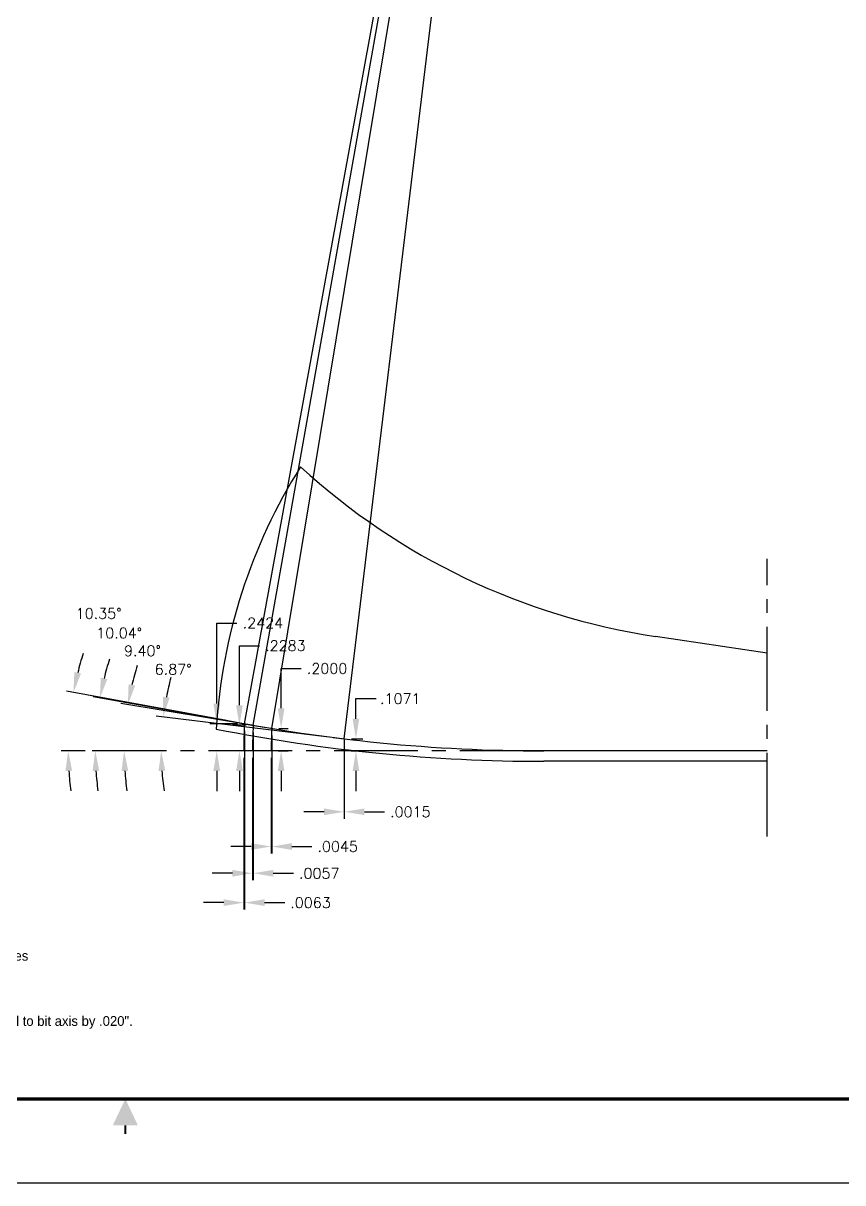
# Model space of a CAD drawing. Extents: x 0 to 34, y 0 to 22.
# Drawn here: x 16.09 to 23.42, y 0 to 10.38 of the extents above; entities that cross this region are included whole.
import ezdxf
from ezdxf.enums import TextEntityAlignment as Align

# ---------------------------------------------------------------- set-up
doc = ezdxf.new("R2010")
doc.units = 0
doc.header["$MEASUREMENT"] = 0
doc.header["$PDMODE"] = 3
doc.linetypes.add('CENTER2', pattern=[1.125, 0.75, -0.125, 0.125, -0.125])
doc.layers.get('0').update_dxf_attribs({"linetype": 'CONTINUOUS'})
doc.layers.get('Defpoints').update_dxf_attribs({"color": 10, "linetype": 'CONTINUOUS'})
for name, color, linetype in [('CLine', 5, 'CENTER2'), ('Dims', 4, 'CONTINUOUS'), ('TEXT', 3, 'CONTINUOUS'), ('Title Block', 7, 'CONTINUOUS')]:
    doc.layers.add(name, color=color, linetype=linetype)
doc.styles.add('RomanD', font='romand.shx', dxfattribs={"width": 0.9})
doc.styles.add('RomanS', font='romans')
doc.dimstyles.get("Standard").update_dxf_attribs({"dimtxt": 0.094, "dimasz": 0.18, "dimexe": 0.0625, "dimexo": 0.0625, "dimgap": 0.045, "dimtad": 0, "dimtih": 1, "dimtoh": 1, "dimdec": 4, "dimzin": 4, "dimdsep": 46, "dimtxsty": 'RomanS', "dimcen": 0.09, "dimazin": 1, "dimtfac": 1, "dimtdec": 4, "dimtofl": 0, "dimtmove": 0, "dimatfit": 1, "dimfxl": 1, "dimtolj": 1, "dimtzin": 0, "dimarcsym": 0})

# ---------------------------------------------------------------- blocks, each defined once
blk = doc.blocks.new('COT_Dblock')
at = {"layer": 'Title Block', "color": 8}
blk.add_lwpolyline([(0, 0), (34, 0), (34, 22), (0, 22)], close=True, dxfattribs=at)
at = {"layer": 'Title Block', "const_width": 0.03}
blk.add_lwpolyline([(33.13, 21.25), (0.87, 21.25), (0.87, 0.75), (33.13, 0.75)], close=True, dxfattribs=at)
at = {"layer": 'Title Block', "const_width": 0.015}
blk.add_lwpolyline([(17, 0.438), (17, 0.513)], dxfattribs=at)
at = {"layer": 'Title Block'}
blk.add_solid([(16.887, 0.513), (17.113, 0.513), (17, 0.75)], dxfattribs=at)
at = {"layer": 'Title Block', "color": 1, "style": 'RomanS', "flags": 8}
for tag, p in [('FNAME', (0.62, 3.75)), ('REVDATE', (0.62, 2.25)), ('USER', (0.62, 0.75))]:
    blk.add_attdef(tag, text='', height=0.047, rotation=90, dxfattribs=at).set_placement(p, align=Align.BOTTOM_LEFT)
at = {"layer": 'Title Block', "color": 3, "style": 'RomanS', "flags": 8}
blk.add_attdef('DRAWN', text='', height=0.11, dxfattribs=at).set_placement((28.7, 1.984), align=Align.MIDDLE_CENTER)
for tag, p in [('DDATE', (28.356, 1.672)), ('CHECK', (28.356, 1.406)), ('MATRL', (28.356, 1.149)), ('PDATE', (28.356, 0.883)), ('SCALE', (29.896, 0.855)), ('SHEET', (32.005, 0.855))]:
    blk.add_attdef(tag, text='', height=0.094, dxfattribs=at).set_placement(p, align=Align.MIDDLE_LEFT)
at = {"layer": 'Title Block', "color": 3, "style": 'RomanD', "width": 0.9, "flags": 8}
for tag, height, p in [('TITL1', 0.125, (31.337, 1.684)), ('TITL2', 0.094, (31.337, 1.514)), ('TITL3', 0.094, (31.337, 1.374))]:
    blk.add_attdef(tag, text='', height=height, dxfattribs=at).set_placement(p, align=Align.MIDDLE_CENTER)
at = {"layer": 'Title Block', "color": 3, "style": 'RomanS', "flags": 8}
for tag, p in [('FSCM#', (30.337, 1.121)), ('DWG#', (31.81, 1.121)), ('REV#', (32.97, 1.121))]:
    blk.add_attdef(tag, text='', height=0.094, dxfattribs=at).set_placement(p, align=Align.TOP_CENTER)
blk = doc.blocks.new('*D189')
at = {"layer": 'Defpoints', "color": 0, "transparency": 16777216}
for p in [(18.959, 3.973), (19.063, 3.973), (18.958, 3.866)]:
    blk.add_point(p, dxfattribs=at)
at = {"layer": 'Dims', "color": 0, "lineweight": -2, "transparency": 16777216}
for p, q in [((19.063, 4.153), (19.063, 4.333)), ((19.063, 4.333), (19.243, 4.333)), ((19.022, 3.973), (19.125, 3.973)), ((19.02, 3.866), (19.125, 3.866)), ((19.063, 3.686), (19.063, 3.506))]:
    blk.add_line(p, q, dxfattribs=at)
at = {"layer": 'Dims', "color": 0, "transparency": 16777216}
for points in [[(19.033, 4.153), (19.093, 4.153), (19.063, 3.973)], [(19.033, 3.686), (19.093, 3.686), (19.063, 3.866)]]:
    blk.add_solid(points, dxfattribs=at)
at = {"layer": 'Dims', "color": 0, "transparency": 16777216, "insert": (19.46, 4.333), "char_height": 0.094, "attachment_point": 5, "style": 'RomanS'}
blk.add_mtext('\\A1;.1071', dxfattribs=at)
blk = doc.blocks.new('*D190')
at = {"layer": 'Defpoints', "color": 0, "transparency": 16777216}
for p in [(18.959, 3.973), (18.958, 3.866), (18.959, 3.32)]:
    blk.add_point(p, dxfattribs=at)
at = {"layer": 'Dims', "color": 0, "lineweight": -2, "transparency": 16777216}
for p, q in [((18.959, 3.91), (18.959, 3.257)), ((18.958, 3.803), (18.958, 3.257)), ((18.778, 3.32), (18.598, 3.32)), ((19.139, 3.32), (19.319, 3.32))]:
    blk.add_line(p, q, dxfattribs=at)
at = {"layer": 'Dims', "color": 0, "transparency": 16777216}
for points in [[(18.778, 3.35), (18.778, 3.29), (18.958, 3.32)], [(19.139, 3.35), (19.139, 3.29), (18.959, 3.32)]]:
    blk.add_solid(points, dxfattribs=at)
at = {"layer": 'Dims', "color": 0, "transparency": 16777216, "insert": (19.55, 3.32), "char_height": 0.094, "attachment_point": 5, "style": 'RomanS'}
blk.add_mtext('\\A1;.0015', dxfattribs=at)
blk = doc.blocks.new('*D191')
at = {"layer": 'Defpoints', "color": 0, "transparency": 16777216}
for p in [(17.323, 3.967), (18.86, 3.985), (19.058, 3.961), (16.704, 3.866), (20.743, 3.866)]:
    blk.add_point(p, dxfattribs=at)
at = {"layer": 'Dims', "color": 0, "lineweight": -2, "transparency": 16777216}
blk.add_line((18.798, 3.992), (17.277, 4.175), dxfattribs=at)
for start, end in [(164.9634, 169.0451), (184.0817, 188.1635)]:
    blk.add_arc((19.848, 3.866), 2.527, start, end, dxfattribs=at)
at = {"layer": 'Dims', "color": 0, "transparency": 16777216}
for points in [[(17.396, 4.341), (17.337, 4.35), (17.339, 4.168)], [(17.297, 3.685), (17.357, 3.687), (17.321, 3.866)]]:
    blk.add_solid(points, dxfattribs=at)
at = {"layer": 'Dims', "color": 0, "transparency": 16777216, "insert": (17.428, 4.595), "char_height": 0.094, "attachment_point": 5, "style": 'RomanS'}
blk.add_mtext('\\A1;6.87°', dxfattribs=at)
blk = doc.blocks.new('*D194')
at = {"layer": 'Defpoints', "color": 0, "transparency": 16777216}
for p in [(18.31, 4.066), (18.394, 4.066), (18.305, 3.866)]:
    blk.add_point(p, dxfattribs=at)
at = {"layer": 'Dims', "color": 0, "lineweight": -2, "transparency": 16777216}
for p, q in [((18.394, 4.246), (18.394, 4.602)), ((18.394, 4.602), (18.574, 4.602)), ((18.372, 4.066), (18.457, 4.066)), ((18.368, 3.866), (18.457, 3.866)), ((18.394, 3.686), (18.394, 3.506))]:
    blk.add_line(p, q, dxfattribs=at)
at = {"layer": 'Dims', "color": 0, "transparency": 16777216}
for points in [[(18.364, 4.246), (18.424, 4.246), (18.394, 4.066)], [(18.364, 3.686), (18.424, 3.686), (18.394, 3.866)]]:
    blk.add_solid(points, dxfattribs=at)
at = {"layer": 'Dims', "color": 0, "transparency": 16777216, "insert": (18.805, 4.602), "char_height": 0.094, "attachment_point": 5, "style": 'RomanS'}
blk.add_mtext('\\A1;.2000', dxfattribs=at)
blk = doc.blocks.new('*D195')
at = {"layer": 'Defpoints', "color": 0, "transparency": 16777216}
for p in [(18.31, 4.066), (18.305, 3.866), (18.31, 3.009)]:
    blk.add_point(p, dxfattribs=at)
at = {"layer": 'Dims', "color": 0, "lineweight": -2, "transparency": 16777216}
for p, q in [((18.31, 4.003), (18.31, 2.946)), ((18.305, 3.803), (18.305, 2.946)), ((18.125, 3.009), (17.945, 3.009)), ((18.49, 3.009), (18.67, 3.009))]:
    blk.add_line(p, q, dxfattribs=at)
at = {"layer": 'Dims', "color": 0, "transparency": 16777216}
for points in [[(18.125, 3.039), (18.125, 2.979), (18.305, 3.009)], [(18.49, 3.039), (18.49, 2.979), (18.31, 3.009)]]:
    blk.add_solid(points, dxfattribs=at)
at = {"layer": 'Dims', "color": 0, "transparency": 16777216, "insert": (18.9, 3.009), "char_height": 0.094, "attachment_point": 5, "style": 'RomanS'}
blk.add_mtext('\\A1;.0045', dxfattribs=at)
blk = doc.blocks.new('*D196')
at = {"layer": 'Defpoints', "color": 0, "transparency": 16777216}
for p in [(18.211, 4.082), (18.408, 4.049), (16.993, 4.004), (16.704, 3.866), (20.743, 3.866)]:
    blk.add_point(p, dxfattribs=at)
at = {"layer": 'Dims', "color": 0, "lineweight": -2, "transparency": 16777216}
blk.add_line((18.149, 4.092), (16.961, 4.289), dxfattribs=at)
for start, end in [(162.4469, 166.5259), (184.0789, 188.1578)]:
    blk.add_arc((19.518, 3.866), 2.529, start, end, dxfattribs=at)
at = {"layer": 'Dims', "color": 0, "transparency": 16777216}
for points in [[(17.088, 4.449), (17.029, 4.461), (17.023, 4.278)], [(16.966, 3.685), (17.026, 3.687), (16.989, 3.866)]]:
    blk.add_solid(points, dxfattribs=at)
at = {"layer": 'Dims', "color": 0, "transparency": 16777216, "insert": (17.153, 4.761), "char_height": 0.094, "attachment_point": 5, "style": 'RomanS'}
blk.add_mtext('\\A1;9.40°', dxfattribs=at)
blk = doc.blocks.new('*D199')
at = {"layer": 'Defpoints', "color": 0, "transparency": 16777216}
for p in [(18.046, 4.111), (18.242, 4.076), (16.735, 4.023), (16.704, 3.866), (20.743, 3.866)]:
    blk.add_point(p, dxfattribs=at)
at = {"layer": 'Dims', "color": 0, "lineweight": -2, "transparency": 16777216}
blk.add_line((17.984, 4.122), (16.711, 4.348), dxfattribs=at)
for start, end in [(162.3254, 166.1421), (183.8166, 187.6332)]:
    blk.add_arc((19.434, 3.866), 2.703, start, end, dxfattribs=at)
at = {"layer": 'Dims', "color": 0, "transparency": 16777216}
for points in [[(16.839, 4.507), (16.78, 4.519), (16.772, 4.337)], [(16.707, 3.685), (16.767, 3.687), (16.731, 3.866)]]:
    blk.add_solid(points, dxfattribs=at)
at = {"layer": 'Dims', "color": 0, "transparency": 16777216, "insert": (16.945, 4.92), "char_height": 0.094, "attachment_point": 5, "style": 'RomanS'}
blk.add_mtext('\\A1;10.04°', dxfattribs=at)
blk = doc.blocks.new('*D200')
at = {"layer": 'Defpoints', "color": 0, "transparency": 16777216}
for p in [(18.021, 4.094), (18.144, 4.094), (18.138, 3.866)]:
    blk.add_point(p, dxfattribs=at)
at = {"layer": 'Dims', "color": 0, "lineweight": -2, "transparency": 16777216}
for p, q in [((18.021, 4.274), (18.021, 4.806)), ((18.021, 4.806), (18.201, 4.806)), ((18.082, 4.094), (17.959, 4.094)), ((18.076, 3.866), (17.959, 3.866)), ((18.021, 3.686), (18.021, 3.506))]:
    blk.add_line(p, q, dxfattribs=at)
at = {"layer": 'Dims', "color": 0, "transparency": 16777216}
for points in [[(17.991, 4.274), (18.051, 4.274), (18.021, 4.094)], [(17.991, 3.686), (18.051, 3.686), (18.021, 3.866)]]:
    blk.add_solid(points, dxfattribs=at)
at = {"layer": 'Dims', "color": 0, "transparency": 16777216, "insert": (18.432, 4.806), "char_height": 0.094, "attachment_point": 5, "style": 'RomanS'}
blk.add_mtext('\\A1;.2283', dxfattribs=at)
blk = doc.blocks.new('*D201')
at = {"layer": 'Defpoints', "color": 0, "transparency": 16777216}
for p in [(18.144, 4.094), (18.138, 3.866), (18.144, 2.77)]:
    blk.add_point(p, dxfattribs=at)
at = {"layer": 'Dims', "color": 0, "lineweight": -2, "transparency": 16777216}
for p, q in [((18.144, 4.031), (18.144, 2.708)), ((18.138, 3.803), (18.138, 2.708)), ((17.958, 2.77), (17.778, 2.77)), ((18.324, 2.77), (18.504, 2.77))]:
    blk.add_line(p, q, dxfattribs=at)
at = {"layer": 'Dims', "color": 0, "transparency": 16777216}
for points in [[(17.958, 2.8), (17.958, 2.74), (18.138, 2.77)], [(18.324, 2.8), (18.324, 2.74), (18.144, 2.77)]]:
    blk.add_solid(points, dxfattribs=at)
at = {"layer": 'Dims', "color": 0, "transparency": 16777216, "insert": (18.735, 2.77), "char_height": 0.094, "attachment_point": 5, "style": 'RomanS'}
blk.add_mtext('\\A1;.0057', dxfattribs=at)
blk = doc.blocks.new('*D204')
at = {"layer": 'Defpoints', "color": 0, "transparency": 16777216}
for p in [(17.968, 4.126), (18.164, 4.09), (16.494, 4.04), (16.704, 3.866), (20.743, 3.866)]:
    blk.add_point(p, dxfattribs=at)
at = {"layer": 'Dims', "color": 0, "lineweight": -2, "transparency": 16777216}
for p, q in [((17.906, 4.137), (16.474, 4.398)), ((16.642, 3.866), (16.426, 3.866))]:
    blk.add_line(p, q, dxfattribs=at)
for start, end in [(162.5518, 166.1027), (183.551, 187.1019)]:
    blk.add_arc((19.394, 3.866), 2.905, start, end, dxfattribs=at)
at = {"layer": 'Dims', "color": 0, "transparency": 16777216}
for points in [[(16.603, 4.557), (16.544, 4.57), (16.536, 4.387)], [(16.464, 3.685), (16.524, 3.687), (16.489, 3.866)]]:
    blk.add_solid(points, dxfattribs=at)
at = {"layer": 'Dims', "color": 0, "transparency": 16777216, "insert": (16.761, 5.094), "char_height": 0.094, "attachment_point": 5, "style": 'RomanS'}
blk.add_mtext('\\A1;10.35°', dxfattribs=at)
blk = doc.blocks.new('*D205')
at = {"layer": 'Defpoints', "color": 0, "transparency": 16777216}
for p in [(17.818, 4.108), (18.066, 4.108), (18.06, 3.866)]:
    blk.add_point(p, dxfattribs=at)
at = {"layer": 'Dims', "color": 0, "lineweight": -2, "transparency": 16777216}
for p, q in [((17.818, 4.288), (17.818, 5.009)), ((17.818, 5.009), (17.998, 5.009)), ((18.003, 4.108), (17.755, 4.108)), ((17.997, 3.866), (17.755, 3.866)), ((17.818, 3.686), (17.818, 3.506))]:
    blk.add_line(p, q, dxfattribs=at)
at = {"layer": 'Dims', "color": 0, "transparency": 16777216}
for points in [[(17.788, 4.288), (17.848, 4.288), (17.818, 4.108)], [(17.788, 3.686), (17.848, 3.686), (17.818, 3.866)]]:
    blk.add_solid(points, dxfattribs=at)
at = {"layer": 'Dims', "color": 0, "transparency": 16777216, "insert": (18.231, 5.009), "char_height": 0.094, "attachment_point": 5, "style": 'RomanS'}
blk.add_mtext('\\A1;.2424', dxfattribs=at)
blk = doc.blocks.new('*D206')
at = {"layer": 'Defpoints', "color": 0, "transparency": 16777216}
for p in [(18.066, 4.108), (18.06, 3.866), (18.066, 2.507)]:
    blk.add_point(p, dxfattribs=at)
at = {"layer": 'Dims', "color": 0, "lineweight": -2, "transparency": 16777216}
for p, q in [((18.066, 4.045), (18.066, 2.445)), ((18.06, 3.803), (18.06, 2.445)), ((17.88, 2.507), (17.7, 2.507)), ((18.246, 2.507), (18.426, 2.507))]:
    blk.add_line(p, q, dxfattribs=at)
at = {"layer": 'Dims', "color": 0, "transparency": 16777216}
for points in [[(17.88, 2.537), (17.88, 2.477), (18.06, 2.507)], [(18.246, 2.537), (18.246, 2.477), (18.066, 2.507)]]:
    blk.add_solid(points, dxfattribs=at)
at = {"layer": 'Dims', "color": 0, "transparency": 16777216, "insert": (18.657, 2.507), "char_height": 0.094, "attachment_point": 5, "style": 'RomanS'}
blk.add_mtext('\\A1;.0063', dxfattribs=at)

msp = doc.modelspace()

# ---------------------------------------------------------------- linework, layer by layer
for p, q in [((22.74306, 4.74057), (21.74306, 4.89002)), ((22.74306, 3.77182), (20.74306, 3.77182))]:
    msp.add_line(p, q)
for centre, radius, start, end in [((22.74306, 3.77182), 4.9375, 147.730354, 176.647291), ((22.62992, 10.82411), 6, 227.393797, 261.5), ((20.74306, 18.77182), 15, 258.739507, 270)]:
    msp.add_arc(centre, radius, start, end)
at = {"layer": 'CLine'}
for p, q in [((22.74306, 3.09889), (22.74306, 5.58341)), ((20.74306, 3.86557), (16.70433, 3.86557))]:
    msp.add_line(p, q, dxfattribs=at)
at = {"layer": 'CLine', "color": 1, "linetype": 'Continuous'}
msp.add_line((22.74306, 3.86557), (20.74306, 3.86557), dxfattribs=at)
msp.add_arc((20.74306, 18.77182), 14.90625, 258.739507, 270, dxfattribs=at)
at = {"layer": 'Dims'}
for p, q in [((18.06594, 4.10794), (20.74306, 18.77182)), ((18.14403, 4.0939), (20.74306, 18.77182)), ((18.30971, 4.06552), (20.74306, 18.77182)), ((18.95921, 3.97269), (20.74306, 18.77182)), ((17.96757, 4.1259), (18.16432, 4.08998)), ((18.04556, 4.11133), (18.2425, 4.07646)), ((18.21105, 4.08185), (18.40837, 4.0492)), ((18.85992, 3.98466), (19.05849, 3.96072))]:
    msp.add_line(p, q, dxfattribs=at)
for radius, start in [(4.68339, 177.033544), (4.60469, 177.157747), (4.43786, 177.41756), (3.78537, 178.378355)]:
    msp.add_arc((22.74306, 3.86557), radius, start, 180, dxfattribs=at)

# ---------------------------------------------------------------- block references
at = {"layer": 'Title Block'}
msp.add_blockref('COT_Dblock', (0, 0), dxfattribs=at)

# ---------------------------------------------------------------- texts
at = {"layer": 'TEXT', "insert": (13.01948, 2.22107), "char_height": 0.0875, "width": 7.8114993, "attachment_point": 1}
msp.add_mtext('9-7/8" 619-SR ASSY# 2012 VMR 03/07/13\\PTotal Elements; 32@1913, 7@1613.   (6) 60 Series Nozzles\\P\\P\\pi-0.35,l0.35;REF. NOTES:  PRIMARY CUTTING STRUCTURE\\P^I2 Lead; Opposed; Redundant.  \\P^ISecondary blade cutters are under exposed parallel to bit axis by .020". ', dxfattribs=at)

# ---------------------------------------------------------------- dimensions: what is measured, and where the dimension line sits
at = {"layer": 'Dims'}
for base, line2, picture, middle in [((16.49397, 4.04031), ((17.96757, 4.1259), (18.16432, 4.08998)), '*D204', (16.76145, 5.09444)), ((16.73543, 4.02336), ((18.04556, 4.11133), (18.2425, 4.07646)), '*D199', (16.9448, 4.91954)), ((16.99299, 4.00373), ((18.21105, 4.08185), (18.40837, 4.0492)), '*D196', (17.15315, 4.76128)), ((17.32272, 3.96659), ((18.85992, 3.98466), (19.05849, 3.96072)), '*D191', (17.42817, 4.5947))]:
    dim = msp.add_angular_dim_2l(base=base, line1=((20.74306, 3.86557), (16.70433, 3.86557)), line2=line2, dimstyle='Standard', dxfattribs=at)
    dim.commit()
    dim.dimension.update_dxf_attribs({"geometry": picture, "text_midpoint": middle, "dimtype": 162})
for base, p1, p2, picture, middle in [((17.81752, 4.10794), (18.05967, 3.86557), (18.06594, 4.10794), '*D205', (18.23052, 5.00942)), ((18.02144, 4.0939), (18.13837, 3.86557), (18.14403, 4.0939), '*D200', (18.4322, 4.80581)), ((18.394208, 4.065522), (18.305201, 3.865566), (18.309708, 4.065522), '*D194', (18.80497, 4.602254))]:
    dim = msp.add_linear_dim(base=base, p1=p1, p2=p2, angle=90, dimstyle='Standard', dxfattribs=at)
    dim.commit()
    dim.dimension.update_dxf_attribs({"geometry": picture, "text_midpoint": middle, "dimtype": 160})
dim = msp.add_linear_dim(base=(19.06288, 3.97269), p1=(18.95769, 3.86557), p2=(18.95921, 3.97269), angle=90, dimstyle='Standard', dxfattribs=at)
dim.commit()
dim.dimension.update_dxf_attribs({"geometry": '*D189', "text_midpoint": (19.46021, 4.33269)})
for base, p1, p2, picture, middle in [((18.06594, 2.5073), (18.05967, 3.86557), (18.06594, 4.10794), '*D206', (18.6567, 2.5073)), ((18.14403, 2.77033), (18.13837, 3.86557), (18.14403, 4.0939), '*D201', (18.73479, 2.77033)), ((18.30971, 3.00859), (18.3052, 3.86557), (18.30971, 4.06552), '*D195', (18.90047, 3.00859)), ((18.95921, 3.31991), (18.95769, 3.86557), (18.95921, 3.97269), '*D190', (19.54997, 3.31991))]:
    dim = msp.add_linear_dim(base=base, p1=p1, p2=p2, dimstyle='Standard', dxfattribs=at)
    dim.commit()
    dim.dimension.update_dxf_attribs({"geometry": picture, "text_midpoint": middle})

doc.saveas('drawing.dxf')
